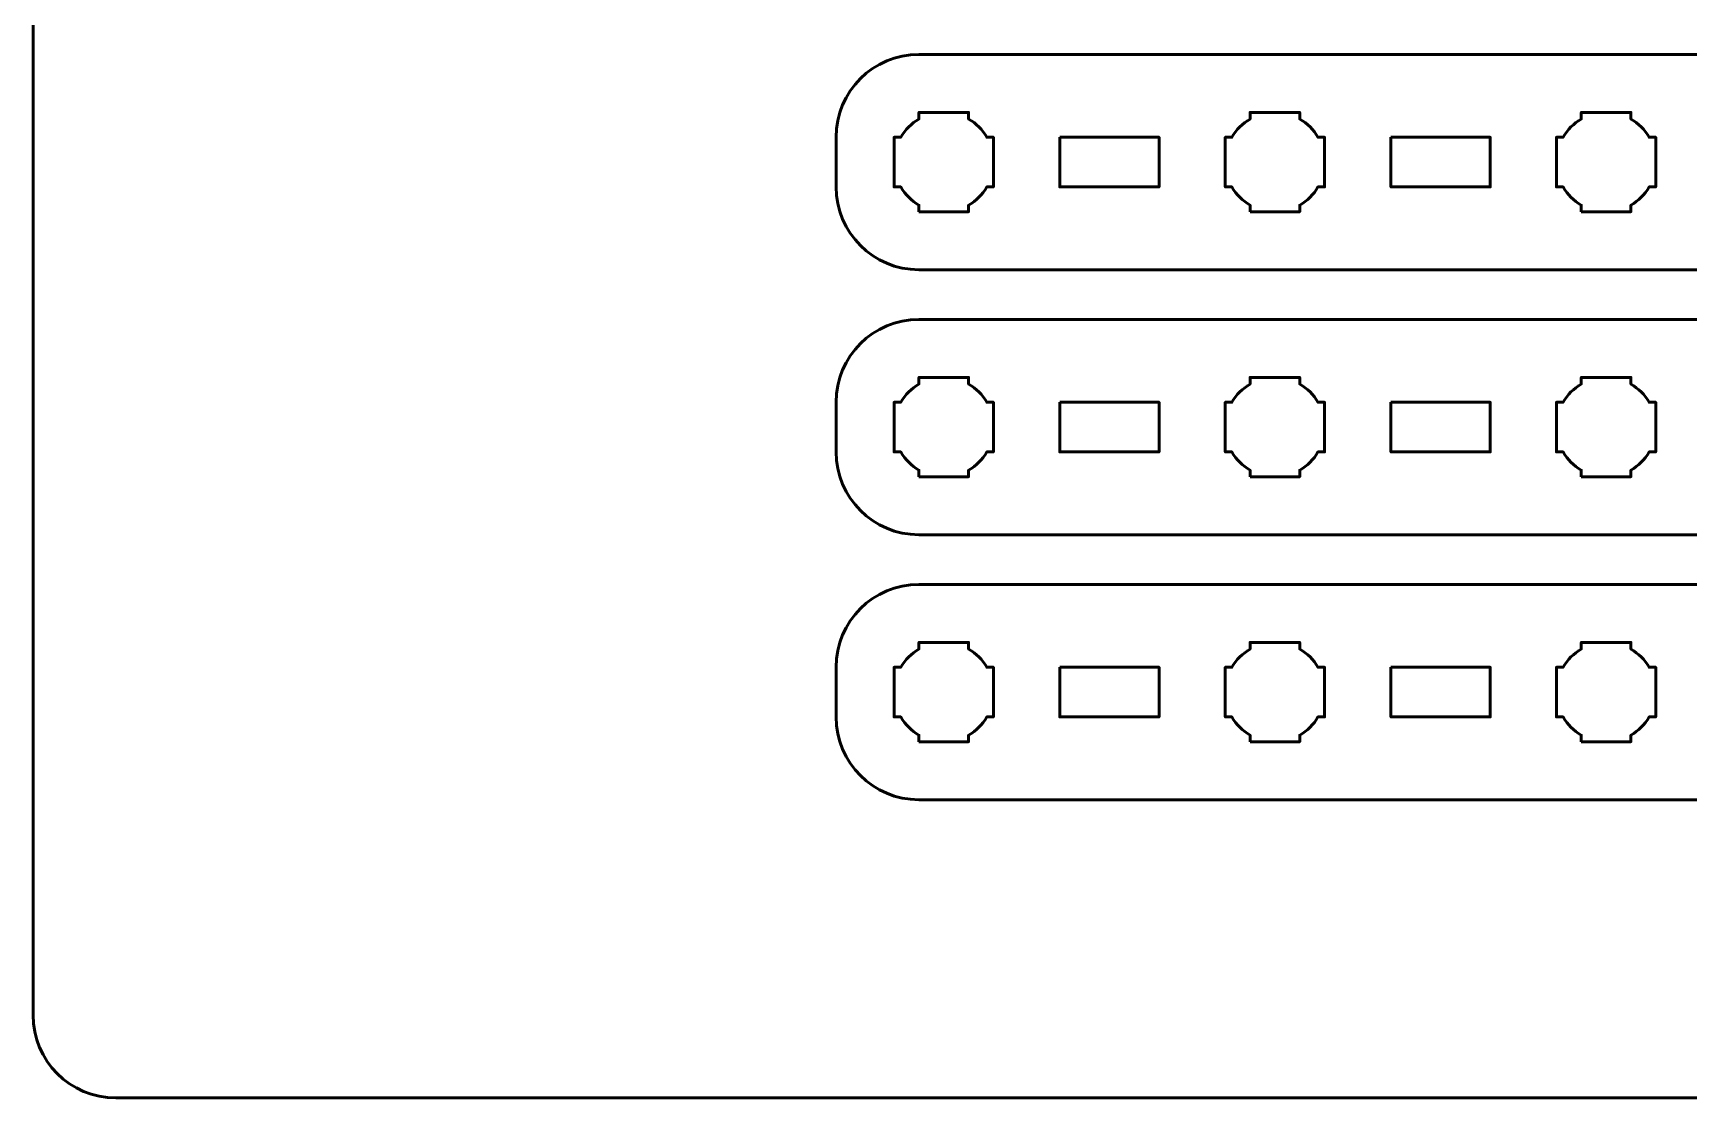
# Model space of a CAD drawing. Header units: centimetres. Extents: x -21 to 0, y -29.7 to 0.
# Drawn here: x -21 to -11, y -29.7 to -23.27 of the extents above; entities that cross this region are included whole.
import ezdxf

# ---------------------------------------------------------------- set-up
doc = ezdxf.new("R2010")
doc.units = ezdxf.units.CM
doc.header["$MEASUREMENT"] = 0
doc.layers.add('Layer 1', color=7, linetype='Continuous')

msp = doc.modelspace()

# ---------------------------------------------------------------- linework, layer by layer
at = {"layer": 'Layer 1', "color": 1, "lineweight": 53}
msp.add_open_spline([(-21.00003, -29.19995), (-21.00003, -29.19995), (-21.00003, -5.89992), (-21.00003, -5.89992), (-21.00003, -5.89992), (-21.00003, -5.81709), (-20.93286, -5.74992), (-20.85003, -5.74992), (-20.85003, -5.74992), (-20.7672, -5.74992), (-20.70003, -5.68275), (-20.70003, -5.59992), (-20.70003, -5.59992), (-20.70003, -5.51709), (-20.7672, -5.44992), (-20.85003, -5.44992), (-20.85003, -5.44992), (-20.93286, -5.44992), (-21.00003, -5.38275), (-21.00003, -5.29992), (-21.00003, -5.29992), (-21.00003, -5.21709), (-20.93286, -5.14992), (-20.85003, -5.14992), (-20.85003, -5.14992), (-20.7672, -5.14992), (-20.70003, -5.08275), (-20.70003, -4.99992), (-20.70003, -4.99992), (-20.70003, -4.91709), (-20.7672, -4.84992), (-20.85003, -4.84992), (-20.85003, -4.84992), (-20.93286, -4.84992), (-21.00003, -4.78275), (-21.00003, -4.69992), (-21.00003, -4.69992), (-21.00003, -4.61709), (-20.93286, -4.54992), (-20.85003, -4.54992), (-20.85003, -4.54992), (-20.7672, -4.54992), (-20.70003, -4.48275), (-20.70003, -4.39992), (-20.70003, -4.39992), (-20.70003, -4.31709), (-20.7672, -4.24992), (-20.85003, -4.24992), (-20.85003, -4.24992), (-20.93286, -4.24992), (-21.00003, -4.18275), (-21.00003, -4.09992), (-21.00003, -4.09992), (-21.00003, -4.01709), (-20.93286, -3.94992), (-20.85003, -3.94992), (-20.85003, -3.94992), (-20.7672, -3.94992), (-20.70003, -3.88275), (-20.70003, -3.79992), (-20.70003, -3.79992), (-20.70003, -3.71709), (-20.7672, -3.64992), (-20.85003, -3.64992), (-20.85003, -3.64992), (-20.93286, -3.64992), (-21.00003, -3.58275), (-21.00003, -3.49992), (-21.00003, -3.49992), (-21.00003, -3.41709), (-20.93286, -3.34992), (-20.85003, -3.34992), (-20.85003, -3.34992), (-20.7672, -3.34992), (-20.70003, -3.28275), (-20.70003, -3.19992), (-20.70003, -3.19992), (-20.70003, -3.11709), (-20.7672, -3.04992), (-20.85003, -3.04992), (-20.85003, -3.04992), (-20.93286, -3.04992), (-21.00003, -2.98275), (-21.00003, -2.89992), (-21.00003, -2.89992), (-21.00003, -2.81709), (-20.93286, -2.74992), (-20.85003, -2.74992), (-20.85003, -2.74992), (-20.7672, -2.74992), (-20.70003, -2.68275), (-20.70003, -2.59992), (-20.70003, -2.59992), (-20.70003, -2.51709), (-20.7672, -2.44992), (-20.85003, -2.44992), (-20.85003, -2.44992), (-20.93286, -2.44992), (-21.00003, -2.38275), (-21.00003, -2.29992), (-21.00003, -2.29992), (-21.00003, -2.21709), (-20.93286, -2.14992), (-20.85003, -2.14992), (-20.85003, -2.14992), (-20.7672, -2.14992), (-20.70003, -2.08275), (-20.70003, -1.99992), (-20.70003, -1.99992), (-20.70003, -1.91709), (-20.7672, -1.84992), (-20.85003, -1.84992), (-20.85003, -1.84992), (-20.93286, -1.84992), (-21.00003, -1.78275), (-21.00003, -1.69992), (-21.00003, -1.69992), (-21.00003, -1.61709), (-20.93286, -1.54992), (-20.85003, -1.54992), (-20.85003, -1.54992), (-20.7672, -1.54992), (-20.70003, -1.48275), (-20.70003, -1.39992), (-20.70003, -1.39992), (-20.70003, -1.31709), (-20.7672, -1.24992), (-20.85003, -1.24992), (-20.85003, -1.24992), (-20.93286, -1.24992), (-21.00003, -1.18275), (-21.00003, -1.09992), (-21.00003, -1.09992), (-21.00003, -1.09992), (-21.00003, -0.49992), (-21.00003, -0.49992), (-21.00003, -0.49992), (-21.00003, -0.22295), (-20.77694, 0.00004), (-20.49994, 0.00004), (-20.49994, 0.00004), (-20.49994, 0.00004), (-0.50008, 0.00004), (-0.50008, 0.00004), (-0.50008, 0.00004), (-0.22294, 0.00004), (0.00002, -0.22295), (0.00002, -0.49992), (0.00002, -0.49992), (0.00002, -0.49992), (0.00002, -29.19995), (0.00002, -29.19995), (0.00002, -29.19995), (0.00002, -29.47695), (-0.22294, -29.70004), (-0.50008, -29.70004), (-0.50008, -29.70004), (-0.50008, -29.70004), (-20.49994, -29.70004), (-20.49994, -29.70004), (-20.49994, -29.70004), (-20.77694, -29.70004), (-21.00003, -29.47695), (-21.00003, -29.19995)], degree=3, knots=[0, 0, 0, 0, 0.02439024, 0.02439024, 0.02439024, 0.02439024, 0.04878049, 0.04878049, 0.04878049, 0.04878049, 0.07317073, 0.07317073, 0.07317073, 0.07317073, 0.09756098, 0.09756098, 0.09756098, 0.09756098, 0.12195122, 0.12195122, 0.12195122, 0.12195122, 0.14634146, 0.14634146, 0.14634146, 0.14634146, 0.17073171, 0.17073171, 0.17073171, 0.17073171, 0.19512195, 0.19512195, 0.19512195, 0.19512195, 0.2195122, 0.2195122, 0.2195122, 0.2195122, 0.24390244, 0.24390244, 0.24390244, 0.24390244, 0.26829268, 0.26829268, 0.26829268, 0.26829268, 0.29268293, 0.29268293, 0.29268293, 0.29268293, 0.31707317, 0.31707317, 0.31707317, 0.31707317, 0.34146341, 0.34146341, 0.34146341, 0.34146341, 0.36585366, 0.36585366, 0.36585366, 0.36585366, 0.3902439, 0.3902439, 0.3902439, 0.3902439, 0.41463415, 0.41463415, 0.41463415, 0.41463415, 0.43902439, 0.43902439, 0.43902439, 0.43902439, 0.46341463, 0.46341463, 0.46341463, 0.46341463, 0.48780488, 0.48780488, 0.48780488, 0.48780488, 0.51219512, 0.51219512, 0.51219512, 0.51219512, 0.53658537, 0.53658537, 0.53658537, 0.53658537, 0.56097561, 0.56097561, 0.56097561, 0.56097561, 0.58536585, 0.58536585, 0.58536585, 0.58536585, 0.6097561, 0.6097561, 0.6097561, 0.6097561, 0.63414634, 0.63414634, 0.63414634, 0.63414634, 0.65853659, 0.65853659, 0.65853659, 0.65853659, 0.68292683, 0.68292683, 0.68292683, 0.68292683, 0.70731707, 0.70731707, 0.70731707, 0.70731707, 0.73170732, 0.73170732, 0.73170732, 0.73170732, 0.75609756, 0.75609756, 0.75609756, 0.75609756, 0.7804878, 0.7804878, 0.7804878, 0.7804878, 0.80487805, 0.80487805, 0.80487805, 0.80487805, 0.82926829, 0.82926829, 0.82926829, 0.82926829, 0.85365854, 0.85365854, 0.85365854, 0.85365854, 0.87804878, 0.87804878, 0.87804878, 0.87804878, 0.90243902, 0.90243902, 0.90243902, 0.90243902, 0.92682927, 0.92682927, 0.92682927, 0.92682927, 0.95121951, 0.95121951, 0.95121951, 0.95121951, 0.97560976, 0.97560976, 0.97560976, 0.97560976, 1, 1, 1, 1], dxfattribs=at)
at = {"layer": 'Layer 1', "color": 3, "lineweight": 53}
for points in [[(-15.64994, -23.4), (-15.64994, -23.4), (-1.35006, -23.4), (-1.35006, -23.4), (-1.35006, -23.4), (-1.07292, -23.4), (-0.84996, -23.62309), (-0.84996, -23.90009), (-0.84996, -23.90009), (-0.84996, -23.90009), (-0.84996, -24.2001), (-0.84996, -24.2001), (-0.84996, -24.2001), (-0.84996, -24.47706), (-1.07292, -24.70002), (-1.35006, -24.70002), (-1.35006, -24.70002), (-1.35006, -24.70002), (-15.64994, -24.70002), (-15.64994, -24.70002), (-15.64994, -24.70002), (-15.92694, -24.70002), (-16.15004, -24.47706), (-16.15004, -24.2001), (-16.15004, -24.2001), (-16.15004, -24.2001), (-16.15004, -23.90009), (-16.15004, -23.90009), (-16.15004, -23.90009), (-16.15004, -23.62309), (-15.92694, -23.4), (-15.64994, -23.4)], [(-15.64994, -25), (-15.64994, -25), (-1.35006, -25), (-1.35006, -25), (-1.35006, -25), (-1.07292, -25), (-0.84996, -25.22309), (-0.84996, -25.50009), (-0.84996, -25.50009), (-0.84996, -25.50009), (-0.84996, -25.8001), (-0.84996, -25.8001), (-0.84996, -25.8001), (-0.84996, -26.07706), (-1.07292, -26.30002), (-1.35006, -26.30002), (-1.35006, -26.30002), (-1.35006, -26.30002), (-15.64994, -26.30002), (-15.64994, -26.30002), (-15.64994, -26.30002), (-15.92694, -26.30002), (-16.15004, -26.07706), (-16.15004, -25.8001), (-16.15004, -25.8001), (-16.15004, -25.8001), (-16.15004, -25.50009), (-16.15004, -25.50009), (-16.15004, -25.50009), (-16.15004, -25.22309), (-15.92694, -25), (-15.64994, -25)], [(-15.64994, -26.6), (-15.64994, -26.6), (-1.35006, -26.6), (-1.35006, -26.6), (-1.35006, -26.6), (-1.07292, -26.6), (-0.84996, -26.82309), (-0.84996, -27.10009), (-0.84996, -27.10009), (-0.84996, -27.10009), (-0.84996, -27.4001), (-0.84996, -27.4001), (-0.84996, -27.4001), (-0.84996, -27.67706), (-1.07292, -27.90002), (-1.35006, -27.90002), (-1.35006, -27.90002), (-1.35006, -27.90002), (-15.64994, -27.90002), (-15.64994, -27.90002), (-15.64994, -27.90002), (-15.92694, -27.90002), (-16.15004, -27.67706), (-16.15004, -27.4001), (-16.15004, -27.4001), (-16.15004, -27.4001), (-16.15004, -27.10009), (-16.15004, -27.10009), (-16.15004, -27.10009), (-16.15004, -26.82309), (-15.92694, -26.6), (-15.64994, -26.6)]]:
    msp.add_open_spline(points, degree=3, knots=[0, 0, 0, 0, 0.125, 0.125, 0.125, 0.125, 0.25, 0.25, 0.25, 0.25, 0.375, 0.375, 0.375, 0.375, 0.5, 0.5, 0.5, 0.5, 0.625, 0.625, 0.625, 0.625, 0.75, 0.75, 0.75, 0.75, 0.875, 0.875, 0.875, 0.875, 1, 1, 1, 1], dxfattribs=at)
at = {"layer": 'Layer 1', "lineweight": 53}
for points, knots in [([(-15.64994, -24.35003), (-15.64994, -24.35003), (-15.64994, -24.30992), (-15.64994, -24.30992), (-15.64994, -24.30992), (-15.69555, -24.2836), (-15.73348, -24.24557), (-15.7598, -24.2001), (-15.7598, -24.2001), (-15.7598, -24.2001), (-15.80001, -24.2001), (-15.80001, -24.2001), (-15.80001, -24.2001), (-15.80001, -24.2001), (-15.80001, -24.05002), (-15.80001, -24.05002), (-15.80001, -24.05002), (-15.80001, -24.05002), (-15.80001, -23.90009), (-15.80001, -23.90009), (-15.80001, -23.90009), (-15.80001, -23.90009), (-15.7598, -23.90009), (-15.7598, -23.90009), (-15.7598, -23.90009), (-15.73348, -23.85448), (-15.69555, -23.81656), (-15.64994, -23.79024), (-15.64994, -23.79024), (-15.64994, -23.79024), (-15.64994, -23.75002), (-15.64994, -23.75002), (-15.64994, -23.75002), (-15.64994, -23.75002), (-15.50001, -23.75002), (-15.50001, -23.75002), (-15.50001, -23.75002), (-15.50001, -23.75002), (-15.34994, -23.75002), (-15.34994, -23.75002), (-15.34994, -23.75002), (-15.34994, -23.75002), (-15.34994, -23.79024), (-15.34994, -23.79024), (-15.34994, -23.79024), (-15.30447, -23.81656), (-15.26644, -23.85448), (-15.24012, -23.90009), (-15.24012, -23.90009), (-15.24012, -23.90009), (-15.20001, -23.90009), (-15.20001, -23.90009), (-15.20001, -23.90009), (-15.20001, -23.90009), (-15.20001, -24.05002), (-15.20001, -24.05002), (-15.20001, -24.05002), (-15.20001, -24.05002), (-15.20001, -24.2001), (-15.20001, -24.2001), (-15.20001, -24.2001), (-15.20001, -24.2001), (-15.24012, -24.2001), (-15.24012, -24.2001), (-15.24012, -24.2001), (-15.26644, -24.24557), (-15.30447, -24.2836), (-15.34994, -24.30992), (-15.34994, -24.30992), (-15.34994, -24.30992), (-15.34994, -24.35003), (-15.34994, -24.35003), (-15.34994, -24.35003), (-15.34994, -24.35003), (-15.50001, -24.35003), (-15.50001, -24.35003), (-15.50001, -24.35003), (-15.50001, -24.35003), (-15.64994, -24.35003), (-15.64994, -24.35003)], [0, 0, 0, 0, 0.05, 0.05, 0.05, 0.05, 0.1, 0.1, 0.1, 0.1, 0.15, 0.15, 0.15, 0.15, 0.2, 0.2, 0.2, 0.2, 0.25, 0.25, 0.25, 0.25, 0.3, 0.3, 0.3, 0.3, 0.35, 0.35, 0.35, 0.35, 0.4, 0.4, 0.4, 0.4, 0.45, 0.45, 0.45, 0.45, 0.5, 0.5, 0.5, 0.5, 0.55, 0.55, 0.55, 0.55, 0.6, 0.6, 0.6, 0.6, 0.65, 0.65, 0.65, 0.65, 0.7, 0.7, 0.7, 0.7, 0.75, 0.75, 0.75, 0.75, 0.8, 0.8, 0.8, 0.8, 0.85, 0.85, 0.85, 0.85, 0.9, 0.9, 0.9, 0.9, 0.95, 0.95, 0.95, 0.95, 1, 1, 1, 1]), ([(-13.65001, -24.35003), (-13.65001, -24.35003), (-13.65001, -24.30992), (-13.65001, -24.30992), (-13.65001, -24.30992), (-13.69548, -24.2836), (-13.73351, -24.24557), (-13.75983, -24.2001), (-13.75983, -24.2001), (-13.75983, -24.2001), (-13.79994, -24.2001), (-13.79994, -24.2001), (-13.79994, -24.2001), (-13.79994, -24.2001), (-13.79994, -24.05002), (-13.79994, -24.05002), (-13.79994, -24.05002), (-13.79994, -24.05002), (-13.79994, -23.90009), (-13.79994, -23.90009), (-13.79994, -23.90009), (-13.79994, -23.90009), (-13.75983, -23.90009), (-13.75983, -23.90009), (-13.75983, -23.90009), (-13.73351, -23.85448), (-13.69548, -23.81656), (-13.65001, -23.79024), (-13.65001, -23.79024), (-13.65001, -23.79024), (-13.65001, -23.75002), (-13.65001, -23.75002), (-13.65001, -23.75002), (-13.65001, -23.75002), (-13.49994, -23.75002), (-13.49994, -23.75002), (-13.49994, -23.75002), (-13.49994, -23.75002), (-13.35001, -23.75002), (-13.35001, -23.75002), (-13.35001, -23.75002), (-13.35001, -23.75002), (-13.35001, -23.79024), (-13.35001, -23.79024), (-13.35001, -23.79024), (-13.30453, -23.81656), (-13.2665, -23.85448), (-13.24019, -23.90009), (-13.24019, -23.90009), (-13.24019, -23.90009), (-13.19993, -23.90009), (-13.19993, -23.90009), (-13.19993, -23.90009), (-13.19993, -23.90009), (-13.19993, -24.05002), (-13.19993, -24.05002), (-13.19993, -24.05002), (-13.19993, -24.05002), (-13.19993, -24.2001), (-13.19993, -24.2001), (-13.19993, -24.2001), (-13.19993, -24.2001), (-13.24019, -24.2001), (-13.24019, -24.2001), (-13.24019, -24.2001), (-13.2665, -24.24557), (-13.30453, -24.2836), (-13.35001, -24.30992), (-13.35001, -24.30992), (-13.35001, -24.30992), (-13.35001, -24.35003), (-13.35001, -24.35003), (-13.35001, -24.35003), (-13.35001, -24.35003), (-13.49994, -24.35003), (-13.49994, -24.35003), (-13.49994, -24.35003), (-13.49994, -24.35003), (-13.65001, -24.35003), (-13.65001, -24.35003)], [0, 0, 0, 0, 0.05, 0.05, 0.05, 0.05, 0.1, 0.1, 0.1, 0.1, 0.15, 0.15, 0.15, 0.15, 0.2, 0.2, 0.2, 0.2, 0.25, 0.25, 0.25, 0.25, 0.3, 0.3, 0.3, 0.3, 0.35, 0.35, 0.35, 0.35, 0.4, 0.4, 0.4, 0.4, 0.45, 0.45, 0.45, 0.45, 0.5, 0.5, 0.5, 0.5, 0.55, 0.55, 0.55, 0.55, 0.6, 0.6, 0.6, 0.6, 0.65, 0.65, 0.65, 0.65, 0.7, 0.7, 0.7, 0.7, 0.75, 0.75, 0.75, 0.75, 0.8, 0.8, 0.8, 0.8, 0.85, 0.85, 0.85, 0.85, 0.9, 0.9, 0.9, 0.9, 0.95, 0.95, 0.95, 0.95, 1, 1, 1, 1]), ([(-11.65008, -24.35003), (-11.65008, -24.35003), (-11.65008, -24.30992), (-11.65008, -24.30992), (-11.65008, -24.30992), (-11.69555, -24.2836), (-11.73344, -24.24557), (-11.7599, -24.2001), (-11.7599, -24.2001), (-11.7599, -24.2001), (-11.80001, -24.2001), (-11.80001, -24.2001), (-11.80001, -24.2001), (-11.80001, -24.2001), (-11.80001, -24.05002), (-11.80001, -24.05002), (-11.80001, -24.05002), (-11.80001, -24.05002), (-11.80001, -23.90009), (-11.80001, -23.90009), (-11.80001, -23.90009), (-11.80001, -23.90009), (-11.7599, -23.90009), (-11.7599, -23.90009), (-11.7599, -23.90009), (-11.73344, -23.85448), (-11.69555, -23.81656), (-11.65008, -23.79024), (-11.65008, -23.79024), (-11.65008, -23.79024), (-11.65008, -23.75002), (-11.65008, -23.75002), (-11.65008, -23.75002), (-11.65008, -23.75002), (-11.5, -23.75002), (-11.5, -23.75002), (-11.5, -23.75002), (-11.5, -23.75002), (-11.35007, -23.75002), (-11.35007, -23.75002), (-11.35007, -23.75002), (-11.35007, -23.75002), (-11.35007, -23.79024), (-11.35007, -23.79024), (-11.35007, -23.79024), (-11.30446, -23.81656), (-11.26654, -23.85448), (-11.24022, -23.90009), (-11.24022, -23.90009), (-11.24022, -23.90009), (-11.2, -23.90009), (-11.2, -23.90009), (-11.2, -23.90009), (-11.2, -23.90009), (-11.2, -24.05002), (-11.2, -24.05002), (-11.2, -24.05002), (-11.2, -24.05002), (-11.2, -24.2001), (-11.2, -24.2001), (-11.2, -24.2001), (-11.2, -24.2001), (-11.24022, -24.2001), (-11.24022, -24.2001), (-11.24022, -24.2001), (-11.26654, -24.24557), (-11.30446, -24.2836), (-11.35007, -24.30992), (-11.35007, -24.30992), (-11.35007, -24.30992), (-11.35007, -24.35003), (-11.35007, -24.35003), (-11.35007, -24.35003), (-11.35007, -24.35003), (-11.5, -24.35003), (-11.5, -24.35003), (-11.5, -24.35003), (-11.5, -24.35003), (-11.65008, -24.35003), (-11.65008, -24.35003)], [0, 0, 0, 0, 0.05, 0.05, 0.05, 0.05, 0.1, 0.1, 0.1, 0.1, 0.15, 0.15, 0.15, 0.15, 0.2, 0.2, 0.2, 0.2, 0.25, 0.25, 0.25, 0.25, 0.3, 0.3, 0.3, 0.3, 0.35, 0.35, 0.35, 0.35, 0.4, 0.4, 0.4, 0.4, 0.45, 0.45, 0.45, 0.45, 0.5, 0.5, 0.5, 0.5, 0.55, 0.55, 0.55, 0.55, 0.6, 0.6, 0.6, 0.6, 0.65, 0.65, 0.65, 0.65, 0.7, 0.7, 0.7, 0.7, 0.75, 0.75, 0.75, 0.75, 0.8, 0.8, 0.8, 0.8, 0.85, 0.85, 0.85, 0.85, 0.9, 0.9, 0.9, 0.9, 0.95, 0.95, 0.95, 0.95, 1, 1, 1, 1]), ([(-14.79999, -23.90009), (-14.79999, -23.90009), (-14.19999, -23.90009), (-14.19999, -23.90009), (-14.19999, -23.90009), (-14.19999, -23.90009), (-14.19999, -24.2001), (-14.19999, -24.2001), (-14.19999, -24.2001), (-14.19999, -24.2001), (-14.79999, -24.2001), (-14.79999, -24.2001), (-14.79999, -24.2001), (-14.79999, -24.2001), (-14.79999, -23.90009), (-14.79999, -23.90009)], [0, 0, 0, 0, 0.25, 0.25, 0.25, 0.25, 0.5, 0.5, 0.5, 0.5, 0.75, 0.75, 0.75, 0.75, 1, 1, 1, 1]), ([(-12.80003, -23.90009), (-12.80003, -23.90009), (-12.20002, -23.90009), (-12.20002, -23.90009), (-12.20002, -23.90009), (-12.20002, -23.90009), (-12.20002, -24.2001), (-12.20002, -24.2001), (-12.20002, -24.2001), (-12.20002, -24.2001), (-12.80003, -24.2001), (-12.80003, -24.2001), (-12.80003, -24.2001), (-12.80003, -24.2001), (-12.80003, -23.90009), (-12.80003, -23.90009)], [0, 0, 0, 0, 0.25, 0.25, 0.25, 0.25, 0.5, 0.5, 0.5, 0.5, 0.75, 0.75, 0.75, 0.75, 1, 1, 1, 1]), ([(-15.64994, -25.95003), (-15.64994, -25.95003), (-15.64994, -25.90992), (-15.64994, -25.90992), (-15.64994, -25.90992), (-15.69555, -25.8836), (-15.73348, -25.84557), (-15.7598, -25.8001), (-15.7598, -25.8001), (-15.7598, -25.8001), (-15.80001, -25.8001), (-15.80001, -25.8001), (-15.80001, -25.8001), (-15.80001, -25.8001), (-15.80001, -25.65002), (-15.80001, -25.65002), (-15.80001, -25.65002), (-15.80001, -25.65002), (-15.80001, -25.50009), (-15.80001, -25.50009), (-15.80001, -25.50009), (-15.80001, -25.50009), (-15.7598, -25.50009), (-15.7598, -25.50009), (-15.7598, -25.50009), (-15.73348, -25.45448), (-15.69555, -25.41656), (-15.64994, -25.39024), (-15.64994, -25.39024), (-15.64994, -25.39024), (-15.64994, -25.35002), (-15.64994, -25.35002), (-15.64994, -25.35002), (-15.64994, -25.35002), (-15.50001, -25.35002), (-15.50001, -25.35002), (-15.50001, -25.35002), (-15.50001, -25.35002), (-15.34994, -25.35002), (-15.34994, -25.35002), (-15.34994, -25.35002), (-15.34994, -25.35002), (-15.34994, -25.39024), (-15.34994, -25.39024), (-15.34994, -25.39024), (-15.30447, -25.41656), (-15.26644, -25.45448), (-15.24012, -25.50009), (-15.24012, -25.50009), (-15.24012, -25.50009), (-15.20001, -25.50009), (-15.20001, -25.50009), (-15.20001, -25.50009), (-15.20001, -25.50009), (-15.20001, -25.65002), (-15.20001, -25.65002), (-15.20001, -25.65002), (-15.20001, -25.65002), (-15.20001, -25.8001), (-15.20001, -25.8001), (-15.20001, -25.8001), (-15.20001, -25.8001), (-15.24012, -25.8001), (-15.24012, -25.8001), (-15.24012, -25.8001), (-15.26644, -25.84557), (-15.30447, -25.8836), (-15.34994, -25.90992), (-15.34994, -25.90992), (-15.34994, -25.90992), (-15.34994, -25.95003), (-15.34994, -25.95003), (-15.34994, -25.95003), (-15.34994, -25.95003), (-15.50001, -25.95003), (-15.50001, -25.95003), (-15.50001, -25.95003), (-15.50001, -25.95003), (-15.64994, -25.95003), (-15.64994, -25.95003)], [0, 0, 0, 0, 0.05, 0.05, 0.05, 0.05, 0.1, 0.1, 0.1, 0.1, 0.15, 0.15, 0.15, 0.15, 0.2, 0.2, 0.2, 0.2, 0.25, 0.25, 0.25, 0.25, 0.3, 0.3, 0.3, 0.3, 0.35, 0.35, 0.35, 0.35, 0.4, 0.4, 0.4, 0.4, 0.45, 0.45, 0.45, 0.45, 0.5, 0.5, 0.5, 0.5, 0.55, 0.55, 0.55, 0.55, 0.6, 0.6, 0.6, 0.6, 0.65, 0.65, 0.65, 0.65, 0.7, 0.7, 0.7, 0.7, 0.75, 0.75, 0.75, 0.75, 0.8, 0.8, 0.8, 0.8, 0.85, 0.85, 0.85, 0.85, 0.9, 0.9, 0.9, 0.9, 0.95, 0.95, 0.95, 0.95, 1, 1, 1, 1]), ([(-13.65001, -25.95003), (-13.65001, -25.95003), (-13.65001, -25.90992), (-13.65001, -25.90992), (-13.65001, -25.90992), (-13.69548, -25.8836), (-13.73351, -25.84557), (-13.75983, -25.8001), (-13.75983, -25.8001), (-13.75983, -25.8001), (-13.79994, -25.8001), (-13.79994, -25.8001), (-13.79994, -25.8001), (-13.79994, -25.8001), (-13.79994, -25.65002), (-13.79994, -25.65002), (-13.79994, -25.65002), (-13.79994, -25.65002), (-13.79994, -25.50009), (-13.79994, -25.50009), (-13.79994, -25.50009), (-13.79994, -25.50009), (-13.75983, -25.50009), (-13.75983, -25.50009), (-13.75983, -25.50009), (-13.73351, -25.45448), (-13.69548, -25.41656), (-13.65001, -25.39024), (-13.65001, -25.39024), (-13.65001, -25.39024), (-13.65001, -25.35002), (-13.65001, -25.35002), (-13.65001, -25.35002), (-13.65001, -25.35002), (-13.49994, -25.35002), (-13.49994, -25.35002), (-13.49994, -25.35002), (-13.49994, -25.35002), (-13.35001, -25.35002), (-13.35001, -25.35002), (-13.35001, -25.35002), (-13.35001, -25.35002), (-13.35001, -25.39024), (-13.35001, -25.39024), (-13.35001, -25.39024), (-13.30453, -25.41656), (-13.2665, -25.45448), (-13.24019, -25.50009), (-13.24019, -25.50009), (-13.24019, -25.50009), (-13.19993, -25.50009), (-13.19993, -25.50009), (-13.19993, -25.50009), (-13.19993, -25.50009), (-13.19993, -25.65002), (-13.19993, -25.65002), (-13.19993, -25.65002), (-13.19993, -25.65002), (-13.19993, -25.8001), (-13.19993, -25.8001), (-13.19993, -25.8001), (-13.19993, -25.8001), (-13.24019, -25.8001), (-13.24019, -25.8001), (-13.24019, -25.8001), (-13.2665, -25.84557), (-13.30453, -25.8836), (-13.35001, -25.90992), (-13.35001, -25.90992), (-13.35001, -25.90992), (-13.35001, -25.95003), (-13.35001, -25.95003), (-13.35001, -25.95003), (-13.35001, -25.95003), (-13.49994, -25.95003), (-13.49994, -25.95003), (-13.49994, -25.95003), (-13.49994, -25.95003), (-13.65001, -25.95003), (-13.65001, -25.95003)], [0, 0, 0, 0, 0.05, 0.05, 0.05, 0.05, 0.1, 0.1, 0.1, 0.1, 0.15, 0.15, 0.15, 0.15, 0.2, 0.2, 0.2, 0.2, 0.25, 0.25, 0.25, 0.25, 0.3, 0.3, 0.3, 0.3, 0.35, 0.35, 0.35, 0.35, 0.4, 0.4, 0.4, 0.4, 0.45, 0.45, 0.45, 0.45, 0.5, 0.5, 0.5, 0.5, 0.55, 0.55, 0.55, 0.55, 0.6, 0.6, 0.6, 0.6, 0.65, 0.65, 0.65, 0.65, 0.7, 0.7, 0.7, 0.7, 0.75, 0.75, 0.75, 0.75, 0.8, 0.8, 0.8, 0.8, 0.85, 0.85, 0.85, 0.85, 0.9, 0.9, 0.9, 0.9, 0.95, 0.95, 0.95, 0.95, 1, 1, 1, 1]), ([(-11.65008, -25.95003), (-11.65008, -25.95003), (-11.65008, -25.90992), (-11.65008, -25.90992), (-11.65008, -25.90992), (-11.69555, -25.8836), (-11.73344, -25.84557), (-11.7599, -25.8001), (-11.7599, -25.8001), (-11.7599, -25.8001), (-11.80001, -25.8001), (-11.80001, -25.8001), (-11.80001, -25.8001), (-11.80001, -25.8001), (-11.80001, -25.65002), (-11.80001, -25.65002), (-11.80001, -25.65002), (-11.80001, -25.65002), (-11.80001, -25.50009), (-11.80001, -25.50009), (-11.80001, -25.50009), (-11.80001, -25.50009), (-11.7599, -25.50009), (-11.7599, -25.50009), (-11.7599, -25.50009), (-11.73344, -25.45448), (-11.69555, -25.41656), (-11.65008, -25.39024), (-11.65008, -25.39024), (-11.65008, -25.39024), (-11.65008, -25.35002), (-11.65008, -25.35002), (-11.65008, -25.35002), (-11.65008, -25.35002), (-11.5, -25.35002), (-11.5, -25.35002), (-11.5, -25.35002), (-11.5, -25.35002), (-11.35007, -25.35002), (-11.35007, -25.35002), (-11.35007, -25.35002), (-11.35007, -25.35002), (-11.35007, -25.39024), (-11.35007, -25.39024), (-11.35007, -25.39024), (-11.30446, -25.41656), (-11.26654, -25.45448), (-11.24022, -25.50009), (-11.24022, -25.50009), (-11.24022, -25.50009), (-11.2, -25.50009), (-11.2, -25.50009), (-11.2, -25.50009), (-11.2, -25.50009), (-11.2, -25.65002), (-11.2, -25.65002), (-11.2, -25.65002), (-11.2, -25.65002), (-11.2, -25.8001), (-11.2, -25.8001), (-11.2, -25.8001), (-11.2, -25.8001), (-11.24022, -25.8001), (-11.24022, -25.8001), (-11.24022, -25.8001), (-11.26654, -25.84557), (-11.30446, -25.8836), (-11.35007, -25.90992), (-11.35007, -25.90992), (-11.35007, -25.90992), (-11.35007, -25.95003), (-11.35007, -25.95003), (-11.35007, -25.95003), (-11.35007, -25.95003), (-11.5, -25.95003), (-11.5, -25.95003), (-11.5, -25.95003), (-11.5, -25.95003), (-11.65008, -25.95003), (-11.65008, -25.95003)], [0, 0, 0, 0, 0.05, 0.05, 0.05, 0.05, 0.1, 0.1, 0.1, 0.1, 0.15, 0.15, 0.15, 0.15, 0.2, 0.2, 0.2, 0.2, 0.25, 0.25, 0.25, 0.25, 0.3, 0.3, 0.3, 0.3, 0.35, 0.35, 0.35, 0.35, 0.4, 0.4, 0.4, 0.4, 0.45, 0.45, 0.45, 0.45, 0.5, 0.5, 0.5, 0.5, 0.55, 0.55, 0.55, 0.55, 0.6, 0.6, 0.6, 0.6, 0.65, 0.65, 0.65, 0.65, 0.7, 0.7, 0.7, 0.7, 0.75, 0.75, 0.75, 0.75, 0.8, 0.8, 0.8, 0.8, 0.85, 0.85, 0.85, 0.85, 0.9, 0.9, 0.9, 0.9, 0.95, 0.95, 0.95, 0.95, 1, 1, 1, 1]), ([(-14.79999, -25.50009), (-14.79999, -25.50009), (-14.19999, -25.50009), (-14.19999, -25.50009), (-14.19999, -25.50009), (-14.19999, -25.50009), (-14.19999, -25.8001), (-14.19999, -25.8001), (-14.19999, -25.8001), (-14.19999, -25.8001), (-14.79999, -25.8001), (-14.79999, -25.8001), (-14.79999, -25.8001), (-14.79999, -25.8001), (-14.79999, -25.50009), (-14.79999, -25.50009)], [0, 0, 0, 0, 0.25, 0.25, 0.25, 0.25, 0.5, 0.5, 0.5, 0.5, 0.75, 0.75, 0.75, 0.75, 1, 1, 1, 1]), ([(-12.80003, -25.50009), (-12.80003, -25.50009), (-12.20002, -25.50009), (-12.20002, -25.50009), (-12.20002, -25.50009), (-12.20002, -25.50009), (-12.20002, -25.8001), (-12.20002, -25.8001), (-12.20002, -25.8001), (-12.20002, -25.8001), (-12.80003, -25.8001), (-12.80003, -25.8001), (-12.80003, -25.8001), (-12.80003, -25.8001), (-12.80003, -25.50009), (-12.80003, -25.50009)], [0, 0, 0, 0, 0.25, 0.25, 0.25, 0.25, 0.5, 0.5, 0.5, 0.5, 0.75, 0.75, 0.75, 0.75, 1, 1, 1, 1]), ([(-15.64994, -27.55003), (-15.64994, -27.55003), (-15.64994, -27.50992), (-15.64994, -27.50992), (-15.64994, -27.50992), (-15.69555, -27.4836), (-15.73348, -27.44557), (-15.7598, -27.4001), (-15.7598, -27.4001), (-15.7598, -27.4001), (-15.80001, -27.4001), (-15.80001, -27.4001), (-15.80001, -27.4001), (-15.80001, -27.4001), (-15.80001, -27.25002), (-15.80001, -27.25002), (-15.80001, -27.25002), (-15.80001, -27.25002), (-15.80001, -27.10009), (-15.80001, -27.10009), (-15.80001, -27.10009), (-15.80001, -27.10009), (-15.7598, -27.10009), (-15.7598, -27.10009), (-15.7598, -27.10009), (-15.73348, -27.05448), (-15.69555, -27.01656), (-15.64994, -26.99024), (-15.64994, -26.99024), (-15.64994, -26.99024), (-15.64994, -26.95002), (-15.64994, -26.95002), (-15.64994, -26.95002), (-15.64994, -26.95002), (-15.50001, -26.95002), (-15.50001, -26.95002), (-15.50001, -26.95002), (-15.50001, -26.95002), (-15.34994, -26.95002), (-15.34994, -26.95002), (-15.34994, -26.95002), (-15.34994, -26.95002), (-15.34994, -26.99024), (-15.34994, -26.99024), (-15.34994, -26.99024), (-15.30447, -27.01656), (-15.26644, -27.05448), (-15.24012, -27.10009), (-15.24012, -27.10009), (-15.24012, -27.10009), (-15.20001, -27.10009), (-15.20001, -27.10009), (-15.20001, -27.10009), (-15.20001, -27.10009), (-15.20001, -27.25002), (-15.20001, -27.25002), (-15.20001, -27.25002), (-15.20001, -27.25002), (-15.20001, -27.4001), (-15.20001, -27.4001), (-15.20001, -27.4001), (-15.20001, -27.4001), (-15.24012, -27.4001), (-15.24012, -27.4001), (-15.24012, -27.4001), (-15.26644, -27.44557), (-15.30447, -27.4836), (-15.34994, -27.50992), (-15.34994, -27.50992), (-15.34994, -27.50992), (-15.34994, -27.55003), (-15.34994, -27.55003), (-15.34994, -27.55003), (-15.34994, -27.55003), (-15.50001, -27.55003), (-15.50001, -27.55003), (-15.50001, -27.55003), (-15.50001, -27.55003), (-15.64994, -27.55003), (-15.64994, -27.55003)], [0, 0, 0, 0, 0.05, 0.05, 0.05, 0.05, 0.1, 0.1, 0.1, 0.1, 0.15, 0.15, 0.15, 0.15, 0.2, 0.2, 0.2, 0.2, 0.25, 0.25, 0.25, 0.25, 0.3, 0.3, 0.3, 0.3, 0.35, 0.35, 0.35, 0.35, 0.4, 0.4, 0.4, 0.4, 0.45, 0.45, 0.45, 0.45, 0.5, 0.5, 0.5, 0.5, 0.55, 0.55, 0.55, 0.55, 0.6, 0.6, 0.6, 0.6, 0.65, 0.65, 0.65, 0.65, 0.7, 0.7, 0.7, 0.7, 0.75, 0.75, 0.75, 0.75, 0.8, 0.8, 0.8, 0.8, 0.85, 0.85, 0.85, 0.85, 0.9, 0.9, 0.9, 0.9, 0.95, 0.95, 0.95, 0.95, 1, 1, 1, 1]), ([(-13.65001, -27.55003), (-13.65001, -27.55003), (-13.65001, -27.50992), (-13.65001, -27.50992), (-13.65001, -27.50992), (-13.69548, -27.4836), (-13.73351, -27.44557), (-13.75983, -27.4001), (-13.75983, -27.4001), (-13.75983, -27.4001), (-13.79994, -27.4001), (-13.79994, -27.4001), (-13.79994, -27.4001), (-13.79994, -27.4001), (-13.79994, -27.25002), (-13.79994, -27.25002), (-13.79994, -27.25002), (-13.79994, -27.25002), (-13.79994, -27.10009), (-13.79994, -27.10009), (-13.79994, -27.10009), (-13.79994, -27.10009), (-13.75983, -27.10009), (-13.75983, -27.10009), (-13.75983, -27.10009), (-13.73351, -27.05448), (-13.69548, -27.01656), (-13.65001, -26.99024), (-13.65001, -26.99024), (-13.65001, -26.99024), (-13.65001, -26.95002), (-13.65001, -26.95002), (-13.65001, -26.95002), (-13.65001, -26.95002), (-13.49994, -26.95002), (-13.49994, -26.95002), (-13.49994, -26.95002), (-13.49994, -26.95002), (-13.35001, -26.95002), (-13.35001, -26.95002), (-13.35001, -26.95002), (-13.35001, -26.95002), (-13.35001, -26.99024), (-13.35001, -26.99024), (-13.35001, -26.99024), (-13.30453, -27.01656), (-13.2665, -27.05448), (-13.24019, -27.10009), (-13.24019, -27.10009), (-13.24019, -27.10009), (-13.19993, -27.10009), (-13.19993, -27.10009), (-13.19993, -27.10009), (-13.19993, -27.10009), (-13.19993, -27.25002), (-13.19993, -27.25002), (-13.19993, -27.25002), (-13.19993, -27.25002), (-13.19993, -27.4001), (-13.19993, -27.4001), (-13.19993, -27.4001), (-13.19993, -27.4001), (-13.24019, -27.4001), (-13.24019, -27.4001), (-13.24019, -27.4001), (-13.2665, -27.44557), (-13.30453, -27.4836), (-13.35001, -27.50992), (-13.35001, -27.50992), (-13.35001, -27.50992), (-13.35001, -27.55003), (-13.35001, -27.55003), (-13.35001, -27.55003), (-13.35001, -27.55003), (-13.49994, -27.55003), (-13.49994, -27.55003), (-13.49994, -27.55003), (-13.49994, -27.55003), (-13.65001, -27.55003), (-13.65001, -27.55003)], [0, 0, 0, 0, 0.05, 0.05, 0.05, 0.05, 0.1, 0.1, 0.1, 0.1, 0.15, 0.15, 0.15, 0.15, 0.2, 0.2, 0.2, 0.2, 0.25, 0.25, 0.25, 0.25, 0.3, 0.3, 0.3, 0.3, 0.35, 0.35, 0.35, 0.35, 0.4, 0.4, 0.4, 0.4, 0.45, 0.45, 0.45, 0.45, 0.5, 0.5, 0.5, 0.5, 0.55, 0.55, 0.55, 0.55, 0.6, 0.6, 0.6, 0.6, 0.65, 0.65, 0.65, 0.65, 0.7, 0.7, 0.7, 0.7, 0.75, 0.75, 0.75, 0.75, 0.8, 0.8, 0.8, 0.8, 0.85, 0.85, 0.85, 0.85, 0.9, 0.9, 0.9, 0.9, 0.95, 0.95, 0.95, 0.95, 1, 1, 1, 1]), ([(-11.65008, -27.55003), (-11.65008, -27.55003), (-11.65008, -27.50992), (-11.65008, -27.50992), (-11.65008, -27.50992), (-11.69555, -27.4836), (-11.73344, -27.44557), (-11.7599, -27.4001), (-11.7599, -27.4001), (-11.7599, -27.4001), (-11.80001, -27.4001), (-11.80001, -27.4001), (-11.80001, -27.4001), (-11.80001, -27.4001), (-11.80001, -27.25002), (-11.80001, -27.25002), (-11.80001, -27.25002), (-11.80001, -27.25002), (-11.80001, -27.10009), (-11.80001, -27.10009), (-11.80001, -27.10009), (-11.80001, -27.10009), (-11.7599, -27.10009), (-11.7599, -27.10009), (-11.7599, -27.10009), (-11.73344, -27.05448), (-11.69555, -27.01656), (-11.65008, -26.99024), (-11.65008, -26.99024), (-11.65008, -26.99024), (-11.65008, -26.95002), (-11.65008, -26.95002), (-11.65008, -26.95002), (-11.65008, -26.95002), (-11.5, -26.95002), (-11.5, -26.95002), (-11.5, -26.95002), (-11.5, -26.95002), (-11.35007, -26.95002), (-11.35007, -26.95002), (-11.35007, -26.95002), (-11.35007, -26.95002), (-11.35007, -26.99024), (-11.35007, -26.99024), (-11.35007, -26.99024), (-11.30446, -27.01656), (-11.26654, -27.05448), (-11.24022, -27.10009), (-11.24022, -27.10009), (-11.24022, -27.10009), (-11.2, -27.10009), (-11.2, -27.10009), (-11.2, -27.10009), (-11.2, -27.10009), (-11.2, -27.25002), (-11.2, -27.25002), (-11.2, -27.25002), (-11.2, -27.25002), (-11.2, -27.4001), (-11.2, -27.4001), (-11.2, -27.4001), (-11.2, -27.4001), (-11.24022, -27.4001), (-11.24022, -27.4001), (-11.24022, -27.4001), (-11.26654, -27.44557), (-11.30446, -27.4836), (-11.35007, -27.50992), (-11.35007, -27.50992), (-11.35007, -27.50992), (-11.35007, -27.55003), (-11.35007, -27.55003), (-11.35007, -27.55003), (-11.35007, -27.55003), (-11.5, -27.55003), (-11.5, -27.55003), (-11.5, -27.55003), (-11.5, -27.55003), (-11.65008, -27.55003), (-11.65008, -27.55003)], [0, 0, 0, 0, 0.05, 0.05, 0.05, 0.05, 0.1, 0.1, 0.1, 0.1, 0.15, 0.15, 0.15, 0.15, 0.2, 0.2, 0.2, 0.2, 0.25, 0.25, 0.25, 0.25, 0.3, 0.3, 0.3, 0.3, 0.35, 0.35, 0.35, 0.35, 0.4, 0.4, 0.4, 0.4, 0.45, 0.45, 0.45, 0.45, 0.5, 0.5, 0.5, 0.5, 0.55, 0.55, 0.55, 0.55, 0.6, 0.6, 0.6, 0.6, 0.65, 0.65, 0.65, 0.65, 0.7, 0.7, 0.7, 0.7, 0.75, 0.75, 0.75, 0.75, 0.8, 0.8, 0.8, 0.8, 0.85, 0.85, 0.85, 0.85, 0.9, 0.9, 0.9, 0.9, 0.95, 0.95, 0.95, 0.95, 1, 1, 1, 1]), ([(-14.79999, -27.10009), (-14.79999, -27.10009), (-14.19999, -27.10009), (-14.19999, -27.10009), (-14.19999, -27.10009), (-14.19999, -27.10009), (-14.19999, -27.4001), (-14.19999, -27.4001), (-14.19999, -27.4001), (-14.19999, -27.4001), (-14.79999, -27.4001), (-14.79999, -27.4001), (-14.79999, -27.4001), (-14.79999, -27.4001), (-14.79999, -27.10009), (-14.79999, -27.10009)], [0, 0, 0, 0, 0.25, 0.25, 0.25, 0.25, 0.5, 0.5, 0.5, 0.5, 0.75, 0.75, 0.75, 0.75, 1, 1, 1, 1]), ([(-12.80003, -27.10009), (-12.80003, -27.10009), (-12.20002, -27.10009), (-12.20002, -27.10009), (-12.20002, -27.10009), (-12.20002, -27.10009), (-12.20002, -27.4001), (-12.20002, -27.4001), (-12.20002, -27.4001), (-12.20002, -27.4001), (-12.80003, -27.4001), (-12.80003, -27.4001), (-12.80003, -27.4001), (-12.80003, -27.4001), (-12.80003, -27.10009), (-12.80003, -27.10009)], [0, 0, 0, 0, 0.25, 0.25, 0.25, 0.25, 0.5, 0.5, 0.5, 0.5, 0.75, 0.75, 0.75, 0.75, 1, 1, 1, 1])]:
    msp.add_open_spline(points, degree=3, knots=knots, dxfattribs=at)

doc.saveas('drawing.dxf')
